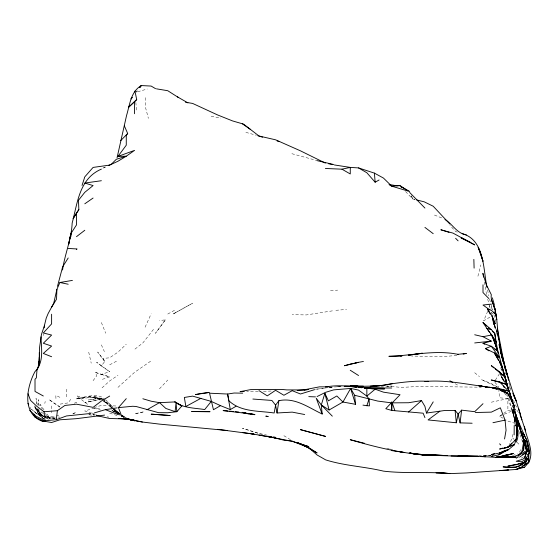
<?xml version="1.0" encoding="UTF-8"?>
<svg xmlns="http://www.w3.org/2000/svg" width="559" height="559" viewBox="0 0 559 559"><rect width="100%" height="100%" fill="white"/><g stroke="black" fill="none" stroke-linecap="round" stroke-linejoin="round"><path stroke-width="0.42" stroke-dasharray="2.79 2.1" d="M145.647 97.657L145.41 107.097L148.394 118.396M66.563 396.848L66.828 389.008M43.316 335.533L43.511 333.814M44.797 403.437L45.216 401.481M477.924 276.188L480.838 264.931M512.966 434.385L511.862 438.598L509.207 444.601M487.693 311.265L483.689 320.761L492.479 315.681M519.535 452.21L521.247 448.199M145.081 327.232L151.161 313.809M495.323 380.176L499.585 373.573M153.48 329.398L142.859 342.94L134.565 349.424M70.776 399.28L68.198 402.885L59.904 404.15M165.394 319.797L155.521 333.255L165.394 319.797L159.455 320.635M93.087 380.686L96.63 375.893L95.477 372.462L109.676 376.906L101.382 379.659M95.477 372.462L101.382 374.397L109.676 371.679L96.595 362.246L101.382 365.935L104.764 361.428L103.212 358.417L109.676 357.788L117.977 352.156L126.271 344.176M136.207 92.207L137.228 90.872L136.193 92.193L147.255 89.007M159.455 388.826L167.749 380.05M117.977 387.373L134.565 372.336L151.161 360.828M102.059 387.827L109.676 380.938L117.977 375.292M503.044 418.244L499.585 416.203L503.044 413.814M503.736 413.339L507.886 410.474L516.181 409.23L518.591 412.661M521.323 458.177L523.524 456.857M167.749 314.039L176.05 309.476M109.676 364.817L117.977 360.429M519.276 433.931L520.82 433.134M105.378 167.001L102.332 168.441L105.274 167.099M72.95 413.786L76.115 412.381L72.95 413.66M74.235 403.235L76.492 402.249L74.578 403.088M499.585 416.203L503.54 414.54M504.33 414.212L516.181 409.23M51.61 417.971L59.904 414.596M512.547 455.557L517.215 453.768M93.919 407.651L101.382 405.387L117.977 406.072M491.291 402.207L507.886 398.63L507.886 410.474M84.793 397.687L76.492 398.874L84.793 397.687L93.087 397.323L101.382 399.594L87.609 396.17L76.492 398.874L93.087 397.323L87.609 396.17C93.409 395.737 100.257 394.5 104.715 399.245M332.409 310.853L306.297 314.934L292.189 314.647M315.416 389.246L328.587 387.59M100.739 398.162L88.532 399.951L100.739 398.162L101.382 399.846M317.079 389.19L326.694 387.778M329.943 387.303L331.662 387.052M329.433 387.471L331.976 387.121M380.959 386.639L383.446 386.395M456.836 355.419L441.519 356.796L411.648 356.041M329.524 387.233L331.18 387.094M335.875 310.308L346.559 309.441M329.524 387.31L341.137 386.535M330.509 290.596L337.622 290.142M263.45 391.363L272.114 390.993M385.934 386.304L391.74 386.108L387.135 386.08L401.418 387.415L419.774 386.395L481.25 387.205M340.794 386.444L336.469 386.597L341.179 386.562M258.272 391.531L246.701 391.489M55.18 418.062L49.471 418.181L44.084 416.553L49.66 418.076L44.084 414.072M55.558 418.041L49.471 418.181L45.391 416.853M99.544 408.433L93.087 408.482L84.793 410.949L90.6 412.633M478.637 455.271L491.291 455.543M95.4 414.799L88.937 414.457M45.803 416.441L54.929 416.881M58.241 417.042L59.904 417.119M490.872 455.795L483.046 455.236L490.879 455.816M102.709 399.112L101.382 398.211L93.087 397.498L100.466 400.181M507.886 398.63L499.585 397.777L498.796 390.413M88.895 414.743L93.821 415.442M113.051 411.368L117.977 412.158L113.142 411.361M107.118 416.811L108.823 417.098M211.127 116.3L220.861 118.068M405.548 191.527L412.619 198.941L415.023 199.409M44.126 416.769L54.475 418.607L43.309 416.602L40.094 414.023L36.789 408.398L39.228 414.519L43.309 418.656L36.789 408.398M386.765 448.332L389.253 448.884M390.084 449.066L392.572 449.618M94.709 415.12L93.087 414.764L94.744 415.148M267.3 435.251L259.006 433.351L242.41 428.285L262.325 434.699M273.106 436.572L275.594 437.145M84.647 397.715L76.492 395.828L88.65 405.142M411.263 195.846L412.619 198.941L415.106 199.563M291.875 153.704L316.82 160.51M245.876 132.364L256.295 135.243M93.919 408.14L100.55 410.033M91.431 412.87L96.407 414.317M101.382 374.397L109.676 376.906M457.29 232.097L455.641 231.58L449.974 225.277M515.349 423.442L507.886 421.109L505.811 419.879M109.676 413.192L117.977 415.812M35.014 412.528L43.309 418.418L31.59 409.349L35.014 412.528L38.864 414.729L44.573 416.588M115.713 412.528L117.977 413.304M38.054 408.573L39.228 414.519L34.924 407.427L38.864 414.729L43.309 416.322L34.924 407.427L34.379 405.827M103.75 401.376L108.67 403.165L103.373 399.559M434.462 215.068L442.791 218.366M121.282 415.84L126.061 417.866M121.52 415.707L126.152 417.818M121.212 415.84L125.551 417.873M59.904 397.33L55.823 395.36L56.012 400.335M498.831 387.848L481.341 379.589L491.172 383.495L497.482 387.045M121.436 415.707L125.579 417.852M46.327 418.16L48.591 419.327M100.41 399.762L93.087 395.821L100.354 398.385L101.696 399.35M103.345 401.341L107.74 403.703L104.386 401.285M116.705 413.045L112.289 410.655L117.977 413.877M121.855 415.826L126.271 418.216L122.121 415.407M121.212 415.896L124.825 417.866M455.089 383.691L458.107 385.354M121.436 415.763L124.888 417.825M44.413 416.595L40.094 414.023L39.514 409.971M45.132 417.021L48.731 419.166M283.895 435.692L291.498 440.331M117.977 412.598L119.367 413.534L114.148 409.509M101.382 365.935L109.676 371.679M119.277 413.765L111.842 408.105M122.079 415.721L126.271 418.656M43.385 413.569L35.014 407.56L43.309 416.322M118.606 412.521L114.427 409.419L120.115 414.757M122.093 415.106L125.572 417.692M105.344 399.727L107.23 401.166L112.764 407.518M111.758 407.504L109.676 405.911L111.59 407.455M114.525 409.628L119.374 413.353M474.703 372.755L479.468 376.598M111.597 409.887L113.526 411.466M117.977 413.387L113.687 409.845L117.397 412.933M111.583 407.532L103.939 400.551M112.219 408.098L118.578 413.793M101.382 398.211L103.296 399.964M102.611 399.378L111.227 407.518M44.28 412.724L49.807 417.992L46.411 413.248M504.414 393.354L508.026 396.883M512.764 438.081L513.987 439.29M517.04 442.323L518.864 444.139M113.177 407.644L109.676 404.087L112.841 407.644M113.757 408.238L118.997 413.576M494.904 382.3L498.579 386.884M43.986 409.852L40.108 404.43L42.246 409.104M43.309 418.656L40.094 414.023L39.563 409.81M29.906 407.092L31.849 410.865M504.966 372.161L505.923 374.132M513.435 400.335L516.586 407.134M101.382 344.875L104.393 351.639M35.196 406.309L38.864 414.729M411.305 195.874L412.619 198.941M101.382 322.536L105.707 333.234M522.63 441.966L518.41 430.185M493.918 314.71L495.784 321.677M489.342 305.668L490.327 309.085M514.902 419.627L506.866 394.549M513.036 406.309L513.539 407.937M514.916 419.655L511.89 409.845L513.616 415.47M512.617 405.52L514.287 411.172M489.579 299.156L490.732 303.285M490.963 304.11L492.57 309.889M491.738 312.348L492.193 313.969M501.346 368.856L501.709 370.282M491.71 312.383L492.137 314.046M487.721 299.254L489.838 307.625M508.9 398.162L513.826 415.596L512.184 409.677L515.496 426.133L513.043 409.181L515.181 425.951M88.727 352.17L91.215 363.182M487.525 289.883L488.852 295.802M496.252 329.67L496.811 332.172M496.238 329.544L496.797 332.074M500.801 367.661L501.661 371.721M514.357 412.06L513.861 409.621L514.308 412.891M512.659 405.387L514.343 413.695M496.748 334.247L495.749 329.258M486.512 294.453L484.436 282.009M508.928 382.824L510.486 390.629L509.263 383.76M37.383 405.177L36.042 398.385L36.475 404.227M513.4 406.505L514.336 412.94M522.337 439.821L522.658 442.365M39.039 405.589L38.305 399.692L39.011 405.687M135.844 102.367L136.592 111.583M51.61 405.96L51.61 412.703M176.043 312.355L172.556 314.354L192.638 303.174L176.043 312.355M143.265 411.934L134.565 413.835L143.265 411.934M90.893 401.32L84.793 402.606L97.518 400.027L90.893 401.32M59.904 407.008L51.61 401.655L48.94 399.336L59.904 407.008M104.764 361.428L97.699 352.023L104.764 361.428M492.081 309.197L491.291 306.828L492.088 309.232"/><path stroke-width="0.84" d="M39.284 363.112L39.605 347.251L41.443 334.45L44.182 326.449L46.25 318.064L48.109 313.599L53.741 303.23L56.899 289.366L59.904 282.505L72.418 280.401M528.702 453.789L528.702 462.496L524.475 467.226L516.181 469.455L466.402 472.963L449.813 473.599L441.519 472.69L436.062 472.788L449.813 473.599M39.277 363.252L39.305 352.373M44.748 420.78L42.861 421.486C21.403 414.03 26.685 386.87 35.014 371.567C44.238 362.19 41.268 348.599 41.017 336.853M514.14 434.93L514.217 425.399M62.559 270.004C64.704 254.254 71.517 239.196 72.153 223.083C77.589 202.826 79.203 178.642 101.382 169.118M117.055 157.778L126.586 115.385C129.772 104.875 130.715 91.676 141.301 85.562L151.161 86.065L155.591 88.699M364.363 443.245L350.262 439.716C377.227 447.598 404.66 454.194 432.82 455.501L418.174 454.376L424.924 455.201L409.16 453.118L418.174 454.376L433.26 455.243C454.139 456.437 475.073 455.885 495.938 457.374C505.497 457.185 517.285 459.114 523.622 449.988L523.874 440.548L516.181 417.3L523.874 440.548L521.875 451.979L517.83 456.221L525.523 451.085L524.475 453.782L519.514 457.192M70.916 236.513L71.084 233.285L76.492 224.921L76.492 213.007L78.854 209.639L78.477 200.276L84.793 192.324L93.087 185.567L84.793 183.052L101.382 180.725M391.74 401.858L392.222 402.857L391.74 410.439L423.135 413.192L424.924 417.608M38.648 366.026L39.305 356.998M38.62 366.781L39.018 361.785L38.089 367.284M523.622 449.988L524.328 440.981L526.117 449.534L524.663 443.664M494.638 453.642L491.291 454.593L499.585 453.014L507.886 450.198L514.434 444.678L516.181 439.276L516.474 435.803M516.768 432.331L517.208 427.118L516.865 435.713L516.181 439.276L507.886 447.347L499.585 449.038L502.883 448.066M56.899 289.366L56.543 299.149L51.61 307.171M44.189 327.84L44.475 325.275M29.711 410.432L36.23 416.252L45.02 420.752L56.326 419.676L57.374 410.704L64.879 405.457L76.492 404.171L93.087 407.357L101.382 401.034L109.676 396.072M525.935 457.423C525.39 468.197 510.842 468.149 503.086 466.87L516.181 467.268L518.375 465.961M472.124 423.226L460.085 422.884L461.608 410.138L474.703 411.69L482.997 403.71M304.69 414.526L292.238 412.13L277.026 412.982L278.892 400.677C295.047 397.253 308.421 407.504 322.166 414.009L321.306 404.933L324.877 393.291L328.392 400.838L336.832 395.968L342.94 402.019L355.531 404.325L354.623 395.269L350.633 388.428L333.667 389.882L325.373 392.397M504.553 438.976L506.056 430.262L505.07 420.116L500.34 407.804L491.333 412.137L475.311 412.514M70.224 236.115L68.673 244.255L71.084 233.285M460.085 422.884L458.107 414.044L455.068 410.404L444.307 410.551L439.849 411.2L428.068 419.928L456.326 422.772L458.107 414.044L461.608 410.138M57.514 286.25L62.615 266.909L68.198 257.978M82.04 185.462L84.633 177.378M362.966 405.128L366.851 405.701L369.038 399.049L366.851 396.107L358.557 390.105L350.633 388.428L342.94 402.019L329.097 410.013L321.306 404.933L316.24 398.274L322.166 414.009M524.992 459.757L529.401 453.321L528.094 448.388L524.475 457.996L522.931 459.17L516.181 461.266L521.505 461.769L524.475 460.183M516.181 442.127C520.233 434.252 516.474 425.434 515.733 417.21L516.823 426.161L516.865 435.713L516.789 433.973M524.475 457.996L528.094 448.388M38.166 367.235L36.978 370.191L36.349 377.863L35.014 379.275L35.014 391.433L43.309 395.989M526.298 458.715L526.41 461.175L524.475 464.85L528.122 457.954L526.41 461.175L518.71 466.311M76.492 213.007L73.124 218.632L78.854 209.639M439.849 411.2L426.468 413.052L433.218 401.879M278.892 400.677L275.594 405.177L274.155 412.996C258.866 410.669 240.936 412.235 228.917 400.796L227.611 394.039L209.555 393.194L213.447 409.726L220.519 405.645L230.287 409.586L236.031 406.267M117.977 156.408L134.565 150.378L126.271 156.206L117.977 156.408L126.271 145.186L126.271 135.138L127.69 133.545L124.371 125.88M220.519 405.645L211.267 401.404L204.713 409.551C194.693 407.937 183.261 408.21 174.918 401.928L159.455 402.662L151.161 401.215L142.859 398.763M94.38 412.912L105.337 409.649L117.977 414.547L121.268 415.051L118.424 407.63L132.651 406.267L136.103 406.484L158.567 412.675L167.749 412.738L176.84 411.704L181.871 405.946L174.918 401.928L181.871 405.946M118.424 407.63L126.271 398.651M84.793 176.854L93.087 167.421L109.676 165.087L117.977 161.237L126.271 156.206L116.307 159.273L111.458 164.129L108.418 165.562M391.321 402.822L385.787 408.727L391.74 410.439L391.321 402.822L377.751 401.076L354.623 395.269M507.886 447.347L511.834 443.182M394.787 410.397L392.222 402.857L400.034 394.724L383.446 392.159L375.145 389.197L366.851 388.191L366.851 396.107L375.145 389.197M120.611 140.672L127.69 133.545M136.703 99.607L128.787 107.076L136.703 99.607L134.943 91.04M42.861 421.486L44.692 420.724M408.531 412.046L421.472 400.586L424.924 406.386L426.468 413.052M524.475 453.782L526.885 451.875L525.299 440.422L526.885 451.875L525.46 452.72M76.492 249.433L77.086 248.972L68.198 248.448M76.492 236.667L84.793 230.266M505.497 447.326L504.162 448.332L514.434 444.678L507.838 446.613M514.846 440.282L516.181 439.276M84.793 203.804L93.087 198.04M492.835 455.767L491.291 456.43L498.845 454.837L502.429 452.552M503.869 451.644L506.021 450.274M527.193 454.649L529.401 453.321C529.653 446.04 526.522 439.248 523.07 433.008L526.536 439.709L529.401 453.321L526.536 439.709M507.195 450.079L498.845 454.837M519.835 465.088L526.41 461.175M516.181 458.226L518.319 456.955M522.602 454.411L524.035 453.566M147.017 409.761L159.455 402.662M325.373 168.476L341.968 169.188L350.262 167.407L358.557 167.917L366.851 172.752L375.152 182.22L379.079 179.991M519.863 467.408L516.181 469.455L520.869 467.555L528.702 462.496C534.837 450.834 526.047 438.046 524.475 426.335M522.071 466.185L528.702 462.496L528.674 454.006M200.933 398.301L185.861 406.498L184.344 397.456L192.638 396.121L211.267 401.404M317.079 396.548L324.821 392.684M507.886 449.569L499.585 453.014L506.433 450.372M488.922 350.828L485.366 348.53L491.291 346.259L497.824 350.912L508.788 390.629L504.721 375.669L507.67 387.429M56.326 419.676L66.465 415.952L90.837 413.457M334.359 164.947L350.262 167.407L350.262 173.961L341.968 169.188M513.169 453.531L499.585 457.444L513.169 453.531L501.514 456.046M314.57 389.658L300.483 393.997L292.189 390.692L283.895 395.262L275.594 390.294L267.3 395.856L259.006 390.636M507.886 454.537L499.585 456.976L495.938 457.374L497.531 456.996M503.848 451.029L506.356 450.316M516.181 464.305L507.886 466.157L516.425 464.704L524.475 462.454L517.837 463.935M398.867 185.881L400.034 185.567L408.336 191.185L391.74 186.161L389.595 185.057M484.478 344.071L482.997 343.31L491.291 341.123L482.997 336.7L474.703 334.757M492.968 422.709L505.07 420.116M486.959 287.34C483.165 269.152 484.695 239.832 462.244 233.641M463.215 354.085L466.402 353.421L457.569 354.371L458.618 354.392L458.107 354.357C434.944 349.613 412.025 355.692 388.903 356.321L401.956 356.013M482.997 336.7L491.291 335.072M392.222 383.698L379.275 385.801L370.142 386.311L383.446 385.368L391.74 383.788C403.919 382.056 416.189 380.581 428.515 381.35L424.924 381.504C444.412 379.722 463.76 383.788 482.997 386.374L478.825 385.801L498.998 388.554L493.003 387.827M356.006 362.791L363.427 361.456M325.373 387.038C344.952 383.243 364.845 389.35 384.578 388.868L366.851 388.191M421.472 400.586L408.608 402.739L392.222 402.857M105.337 409.649L117.159 407.839M521.086 467.68L524.475 467.226M474.703 342.953L491.291 341.123M491.291 304.124L482.997 305.032L489.908 310M307.953 389.539L297.164 390.455M304.243 389.875L308.023 389.525M383.446 385.368L375.145 386.045L358.557 386.367L350.262 385.913L363.504 386.276L344.253 386.325M28.034 393.76L30.542 400.377L36.852 406.309L44.014 411.759L57.374 410.704M400.034 185.567L391.74 186.161L383.446 178.055L374.39 173.115L358.557 167.917M304.348 389.882L308.659 389.581M499.585 470.573L508.424 469.951L507.195 470.035M508.788 456.976L496.63 456.976L507.886 457.346L499.585 457.227M510.416 456.892L513.679 456.71M104.61 415.092L76.492 418.663L59.904 419.802L51.61 422.506L43.309 421.081L35 416.958L33.826 414.68M344.407 386.36L353.91 386.108M244.227 391.503L240.056 391.642L250.712 389.609L281.785 389.427L286.837 389.909L303.488 389.944L319.441 386.849L328.776 386.856M383.502 388.246L364.356 388.037M391.74 387.995L364.356 387.946L366.844 388.205M505.385 456.969L516.181 457.038L512.498 457.395L506.405 456.983M461.427 455.864L478.015 456.186M447.626 455.564L424.924 454.907L414.967 453.656M458.107 455.969L467.659 455.99M451.064 455.99L477.861 456.179M447.326 455.592L424.924 454.677L447.528 455.592L433.26 455.243M242.69 393.166L234.116 393.026L227.611 394.039L230.287 409.586M461.266 455.858L465.207 455.955M401.572 355.797L400.034 355.755L401.697 355.803M308.778 396.631L315.507 396.89M252.878 399.042L271.891 400.44L275.594 405.177L277.026 412.982M488.804 387.492L491.291 387.618L488.852 387.282M366.851 405.701L369.443 405.876L369.038 399.049M481.026 456.403L485.491 456.71L481.334 456.424M418.432 454.229L433.176 455.243M227.855 410.991L223.111 410.592L249.048 413.716M229.532 411.144L233.725 411.543M235.402 411.704L238.756 412.018M121.296 418.432L130.261 419.439L118.676 418.446M356.062 387.08L350.262 386.472L356.991 387.142M358.55 387.338L361.869 387.687M358.633 387.317L361.918 387.673M448.032 473.396C426.58 471.635 404.898 473.697 383.446 471.125C364.321 466.527 344.484 465.829 325.68 459.882L317.079 454.97L309.42 448.297M242.41 432.54L254.079 434.161L217.528 429.347M185.476 102.227L192.638 103.436L217.528 114.916L232.53 120.912L243.556 124.126L259.006 136.005L275.601 139.813L300.483 150.846L325.366 163.109M227.247 430.493L159.455 424.113L142.377 422.024L126.271 418.971L109.676 418.495L96.407 415.54M491.291 387.618L488.727 387.303L498.998 388.554M412.479 453.342L409.992 453.035L414.142 453.831L409.992 453.111M128.759 418.977L134.565 420.752L130.009 419.585L134.251 420.151M480.712 386.178L487.224 387.066M358.557 386.367L354.434 385.801L359.5 386.528M506.237 456.948L507.886 457.178M391.74 450.596L404.73 452.559L400.034 451.805M246.002 413.178L243.556 412.821L250.712 414.401L254.974 414.492L250.893 413.891M247.63 413.415L249.265 413.653M480.642 386.185L482.969 386.535M242.11 412.332L242.934 412.465M156.415 88.832L167.749 90.712L178.237 97.392M130.009 419.585L134.565 420.326M259.006 435.112L275.594 437.907L250.712 433.658M389.008 184.47L397.442 185.895M349.724 167.581L350.542 167.728M268.25 436.656L292.189 441.317L308.778 446.634L300.483 443.832M250.712 413.939L254.638 414.68L250.46 413.891M244.604 412.78L246.281 413.094M247.602 413.346L249.153 413.646M492.947 387.946L494.61 388.274M502.073 389.749L507.886 390.902L499.585 388.652L507.726 393.096L501.15 390.811M134.16 420.382L130.044 419.557L134.565 420.752L127.927 419.075M135.802 420.71L142.377 422.024M328.657 163.78L332.731 164.612M59.904 282.505L68.198 284.231M510.577 394.556L506.279 384.347L499.585 381.86L491.291 379.98L496.287 381.434M317.079 160.629L333.667 164.521M277.131 141.008L279.647 141.609M416.762 199.968L424.218 201.827L433.218 206.243L449.813 223.998M127.766 419.026L129.262 419.397M491.291 329.579L486.931 328.468L482.997 322.585L491.291 329.579L494.778 333.513L498.034 353.232M268.131 436.251L283.895 440.185L292.189 441.107L308.778 447.738L306.772 446.334M497.95 381.923L506.279 384.347L501.828 377.339L499.585 371.833L491.291 365.649L493.953 367.85M448.996 232.32L440.841 229.77L453 233.11L474.703 244.891L461.434 237.813L470.224 242.32L461.14 238.078M490.173 314.144L487.413 309.029L491.291 310.245L495.442 313.976C496.196 307.01 490.089 301.567 491.291 294.635L486.358 284.783L482.892 273.323L483.577 277.11M257.874 135.711L262.534 137.2M35.014 416.965L36.608 417.517M497.042 389.378L491.291 387.38L499.585 389.637L507.726 393.096M482.997 343.31L491.291 346.259L499.585 357.732L497.454 356.349M51.61 356.733L43.309 353.435L51.61 346.077L43.309 343.261L51.61 335.072L43.309 332.947L51.61 323.871L51.61 314.228M297.234 442.407L307.387 446.941M466.402 234.92C456.612 233.292 452.671 224.159 444.964 219.456M297.311 442.602L308.016 447.298M485.366 348.53L494.345 352.925L499.585 357.732M507.132 393.438L499.585 389.637L507.886 393.99L514.385 406.337L516.823 426.161L516.271 420.955M494.855 349.396L497.824 350.912L491.871 335.19L486.931 328.468L489.719 332.605M449.813 380.777L452.825 382.44M177.392 96.826L187.88 102.877M302.51 444.524L317.079 452.958L309.469 448.08M350.262 370.254L358.557 375.529M305.319 445.649L310.839 449.289L309.469 448.255M242.417 123.832L250.481 129.443M493.366 312.481L495.442 313.976M424.924 227.401L433.218 233.683M495.288 368.954L503.939 376.123L502.988 371.022M159.581 402.655L165.855 408.461L175.093 411.613L176.043 402.836L176.84 411.704M482.997 322.585L486.714 326.037M488.58 327.763L489.817 328.916M492.297 331.214L494.778 333.513L495.4 338.384M499.585 443.832L500.787 444.999M499.585 371.833L503.939 376.123M499.585 381.86L509.431 392.104L512.463 402.487M424.924 208.067L409.915 192.75L409.328 191.262L400.831 186.587L402.012 187.824M455.606 238.295L458.107 240.845M321.306 404.933L332.319 416.169M488.901 298.59L482.997 292.553L482.997 284.81M487.413 309.029L492.081 315.912L495.295 323.633L493.324 319.986M490.648 333.982L496.231 342.255L491.871 335.19L496.832 348.306L495.057 342.933L497.461 351.122M524.475 441.093L520.136 429.452M503.324 386.052L504.204 387.464M511.275 398.707L512.163 400.111L512.638 402.508M498.635 360.527L494.345 352.925L499.585 361.463L502.499 367.375L499.494 362.05M507.886 393.284L509.766 396.848M501.828 377.339L503.764 381.014M27.95 403.291L28.733 404.807M511.583 400.447L514.385 406.337L512.261 400.055M512.757 393.124L516.181 400.936L520.394 414.519M513.295 394.465L516.181 400.936L512.317 390.448L504.665 366.124L507.663 376.347L499.585 345.588M524.475 435.699L516.404 416.818L515.209 412.717M491.291 299.498L495.113 308.994M503.491 371.309L499.585 361.463L503.491 371.309L506.496 382.622L504.721 375.669M522.358 421.109L525.467 430.751M520.038 414.722L522.071 420.354L518.738 408.846M512.163 400.111L509.431 392.104L511.925 400.901M509.172 391.328L505.098 378.359M523.874 440.548L515.035 412.821M519.842 428.648L515.007 413.597M492.437 317.03L492.081 315.912L495.351 328.294L492.437 317.03L493.73 324.541M515.007 411.885L520.541 429.046L515.028 412.109M350.633 388.428L355.531 404.325M506.845 384.026L507.712 387.562M492.36 297.828L494.401 304.997M499.005 344.484L503.079 361.491L500.403 350.367M504.463 366.243L505.301 369.541M324.877 393.291L329.097 410.013M524.251 441.987L521.966 432.771L524.279 440.785L521.484 433.043L521.91 436.432M503.491 361.729L500.452 349.403L504.26 365.404M497.279 328.238L503.82 361.918L502.653 357.704L508.648 380.358M500.193 349.543L502.185 357.977M516.146 421.759L517.131 425.979L516.181 420.997M500.598 351.22L502.129 358.005L497.817 333.604M493.723 305.389L494.617 309.546M494.974 311.209L496.755 319.524L498.656 339.781L497.783 333.478M510.416 394.465L511.471 399.559M515.684 418.558L516.013 420.186M495.008 308.938L496.755 319.524L495.966 313.669M495.602 340.005L495.812 341.626M44.014 411.759L45.02 420.752M455.068 410.404L456.326 422.772M374.39 173.115L375.152 182.22M526.368 457.213L526.487 458.897M516.257 421.821L516.446 426.161M473.85 259.383L474.109 268.131M134.565 101.57L134.565 113.722M141.301 85.562L139.771 87.553L141.301 85.562M132.113 97.504L131.092 98.831L132.113 97.504M350.262 364.147L344.498 365.726L358.557 362.33L350.262 364.147M200.933 393.508L195.391 394.591L209.227 392.453L200.933 393.508M409.118 355.14L408.329 355.272L422.38 353.218L409.118 355.14M193.721 411.536L191.618 411.571L210.044 411.69L193.721 411.536M268.075 416.504L265.951 416.169L268.075 416.504M155.556 414.415L151.161 414.163L170.202 415.533L155.556 414.415M487.015 387.094L485.303 386.884L487.015 387.094M325.373 436.362L300.483 429.654L325.373 436.362M480.265 252.528L478.176 247.309L482.997 261.249L480.265 252.528M515.943 417.084L516.181 418.977L515.943 417.084"/></g></svg>
